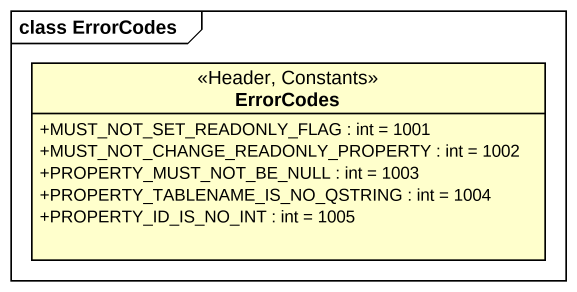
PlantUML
@startuml
mainframe class ErrorCodes
hide circle
hide empty members
skinparam classAttributeIconSize 0
interface ErrorCodes <<Header, Constants>> {
  +MUST_NOT_SET_READONLY_FLAG : int = 1001
  +MUST_NOT_CHANGE_READONLY_PROPERTY : int = 1002
  +PROPERTY_MUST_NOT_BE_NULL : int = 1003
  +PROPERTY_TABLENAME_IS_NO_QSTRING : int = 1004
  +PROPERTY_ID_IS_NO_INT : int = 1005
}
@enduml
